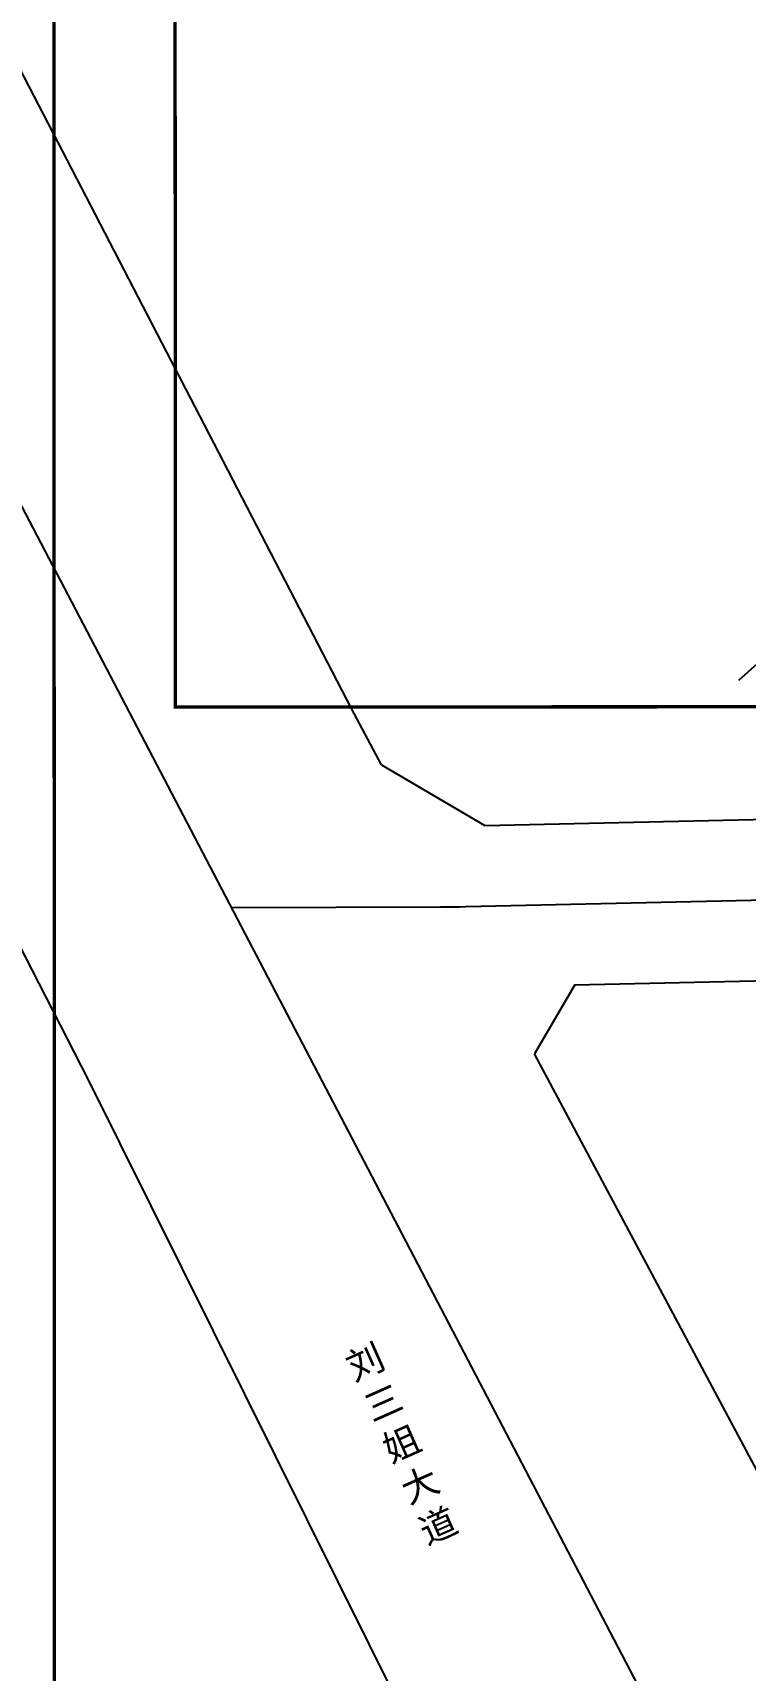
# Model space of a CAD drawing. Extents: x 529262 to 576451, y 2694391 to 2717535.
# Drawn here: x 567044.2 to 567150.2, y 2708978.2 to 2709221.8 of the extents above; entities that cross this region are included whole.
import ezdxf
from ezdxf.xclip import XClip

# ---------------------------------------------------------------- set-up
doc = ezdxf.new("R2010")
doc.units = 0
doc.header["$XCLIPFRAME"] = 0
for name, color, linetype in [('GXYZ', 8, 'Continuous'), ('PP-COM', 7, 'Continuous'), ('RD-中线', 40, 'Continuous'), ('RD-红线', 7, 'Continuous'), ('RD-路名', 7, 'Continuous')]:
    doc.layers.add(name, color=color, linetype=linetype)
doc.styles.add('黑体', font='simhei.ttf')

# ---------------------------------------------------------------- blocks, each defined once
blk = doc.blocks.new('A$C19FD0107')
at = {"layer": 'RD-中线', "color": 8, "linetype": 'Continuous', "flags": 128}
blk.add_lwpolyline([(-4176.3, 15183.28), (-3848.39, 14556)], dxfattribs=at)
for points in [[(-3924.2, 14701.03), (-3893.1, 14701.14, 0.004683), (-3889.35, 14701.19), (-3782.03, 14703.59, 0.000332), (-3781.63, 14703.6), (-3619.45, 14707.43, -0.006741), (-3614.05, 14707.49), (-3485.74, 14707.06, -0.035566), (-3464.49, 14705.47), (-3325.95, 14685.17, -0.015566), (-3307.57, 14681.88, 0.009233), (-3276.98, 14676.02), (-3080.16, 14637.6)], [(-4490.73, 14139.44, 0), (-4490.29, 14139.42)], [(-3818.25, 14086.17, 0), (-3817.74, 14086.17)]]:
    blk.add_lwpolyline(points, format="xyb", dxfattribs=at)
at = {"layer": 'RD-红线', "color": 8}
for p, q in [((-3906.32, 14730.65), (-3985.39, 14883.12)), ((-3971.36, 14725.75), (-3945.46, 14675.29)), ((-3945.46, 14675.29), (-3896.94, 14577.78))]:
    blk.add_line(p, q, dxfattribs=at)
at = {"layer": 'RD-红线', "color": 8, "flags": 128}
for points in [[(-3901.9, 14722.3), (-3906.32, 14730.65)], [(-3835.5, 14597.62), (-3879.11, 14679.26)]]:
    blk.add_lwpolyline(points, dxfattribs=at)
at = {"layer": 'RD-红线', "color": 8, "linetype": 'Continuous'}
for points in [[(-3901.9, 14722.3), (-3886.5, 14713.26, 0.283829)], [(-3873.09, 14689.55), (-3879.11, 14679.26, 0.559046)]]:
    blk.add_lwpolyline(points, format="xyb", dxfattribs=at)
at = {"layer": 'RD-红线', "color": 8, "linetype": 'Continuous', "flags": 128}
for points in [[(-3886.5, 14713.26), (-3782.3, 14715.59, 0.000332), (-3781.91, 14715.6), (-3760.16, 14716.11)], [(-3873.09, 14689.55), (-3781.76, 14691.59, 0.000332), (-3781.35, 14691.6), (-3616.63, 14695.49), (-3599.99, 14695.44)]]:
    blk.add_lwpolyline(points, format="xyb", dxfattribs=at)

msp = doc.modelspace()

# ---------------------------------------------------------------- linework, layer by layer
at = {"const_width": 0.5}
for points in [[(567065.198, 2709822.031), (567065.442, 2709121.492), (567390.954, 2709121.576), (567390.9, 2709194.847), (567636.834, 2709194.752), (567636.661, 2709824.663), (567065.198, 2709822.031)], [(567047.338, 2709357.825), (567047.547, 2708657.021), (567373.419, 2708657.069), (567373.438, 2708730.216), (567619.122, 2708730.227), (567619.011, 2709360.226), (567047.338, 2709357.825)]]:
    msp.add_lwpolyline(points, dxfattribs=at)
at = {"layer": 'GXYZ', "linetype": 'Continuous'}
msp.add_line((567216.657, 2709185.811), (567149.239, 2709125.432), dxfattribs=at)

# ---------------------------------------------------------------- block references
at = {"layer": 'PP-COM'}
ref = msp.add_blockref('A$C19FD0107', (570997.993, 2694390.603), dxfattribs=at)
XClip(ref).set_block_clipping_path([(-9366.4383134884, 14428.6043910822), (-3328.4480743363, 17452.7484863754)])

# ---------------------------------------------------------------- texts
at = {"layer": 'RD-路名', "color": 7, "insert": (567090.371, 2709024.755), "char_height": 4, "width": 50.99419, "attachment_point": 1, "rotation": 24.00376, "style": '黑体'}
msp.add_mtext('刘\\P三\\P姐\\P大\\P道', dxfattribs=at)

doc.saveas('drawing.dxf')
